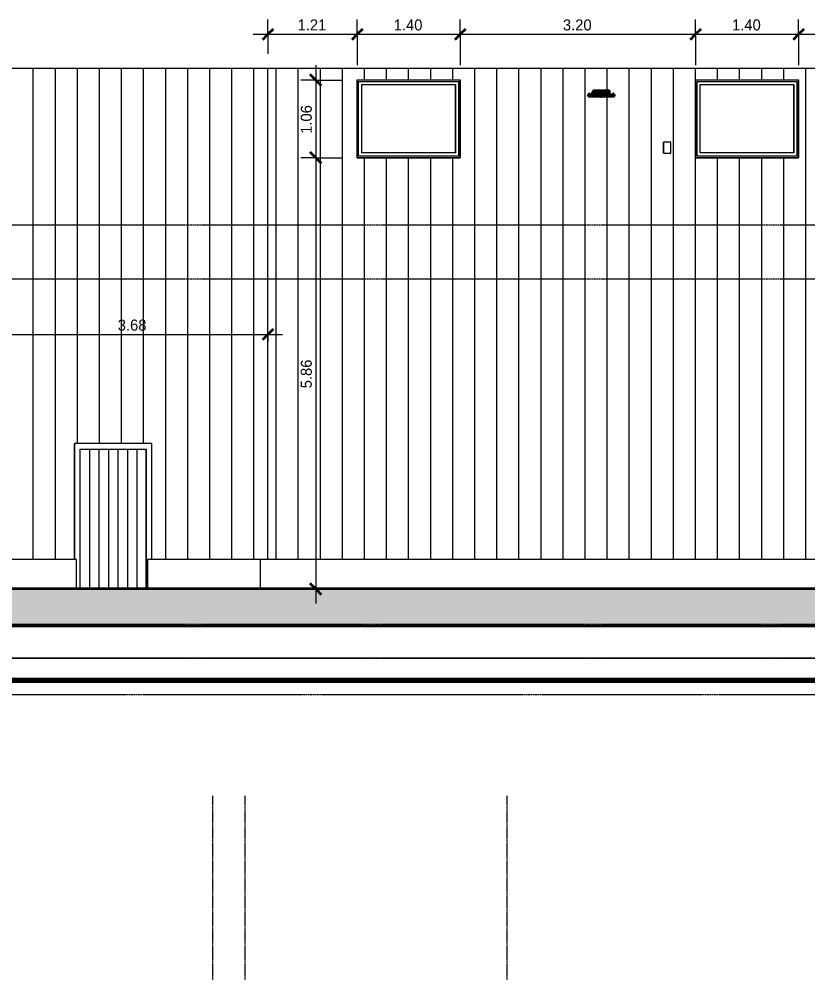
# Model space of a CAD drawing. Header units: centimetres. Extents: x -13689 to 3489, y -437 to 1921.
# Drawn here: x -10079 to -9006, y -437 to 869 of the extents above; entities that cross this region are included whole.
import ezdxf

# ---------------------------------------------------------------- set-up
doc = ezdxf.new("R2010")
doc.units = ezdxf.units.CM
doc.linetypes.add('Centre', pattern=[3.175, 0.635, -0.475, 1.59, -0.475])
doc.linetypes.add('Grid Line', pattern=[2.2225, 1.27, -0.3175, 0.3175, -0.3175])
for name, color, linetype, lineweight in [('A-ANNO-DIMS', 7, 'Continuous', 9), ('A-ANNO-DIMS-100', 7, 'Continuous', 9), ('A-CLNG', 7, 'Continuous', 9), ('A-DOOR', 7, 'Continuous', 9), ('A-FLOR', 7, 'Continuous', 9), ('A-FLOR-LEVL', 7, 'Continuous', 9), ('A-FLOR-PATT', 7, 'Continuous', 35), ('A-GLAZ', 7, 'Continuous', 9), ('A-WALL', 7, 'Continuous', 9), ('A-WALL-PATT', 7, 'Continuous', 35), ('C-BLDG-PADS', 7, 'Continuous', 9), ('C-TOPO', 7, 'Continuous', 9), ('E-LITE-EQPM', 7, 'Continuous', 9), ('I-WALL', 7, 'Continuous', 9), ('M-EQPM', 7, 'Continuous', 9), ('S-GRID', 7, 'Continuous', 9)]:
    doc.layers.add(name, color=color, linetype=linetype, lineweight=lineweight)
doc.styles.add('Century Gothic_1', font='GOTHIC.TTF', dxfattribs={"height": 15})
doc.dimstyles.new('FCA_N_Cotas_E100', dxfattribs={"dimscale": 30.48, "dimtxt": 15.662524, "dimasz": 0.492126, "dimexe": 0.656168, "dimexo": 0.656168, "dimgap": 0.032808, "dimtad": 1, "dimlfac": 0.01, "dimrnd": 0.01, "dimzin": 0, "dimdsep": 46, "dimtxsty": 'Century Gothic_1', "dimblk1": 'OBLIQUE', "dimblk2": 'OBLIQUE', "dimsah": 1, "dimcen": 0.09, "dimdle": 0.656168, "dimazin": 2, "dimtfac": 1, "dimtdec": 4, "dimtix": 1, "dimtmove": 0, "dimatfit": 3, "dimfxl": 1, "dimtvp": 1, "dimtolj": 1, "dimtzin": 0, "dimarcsym": 2})

# ---------------------------------------------------------------- blocks, each defined once
blk = doc.blocks.new('PQ_RVR_EST-01_ZZ_ZZ_MO_T_A_rvt-1-Sección 3-1')
at = {"layer": 'A-FLOR-PATT', "lineweight": 9, "true_color": 0x9a9a9a}
blk.add_hatch(color=253, dxfattribs=at).paths.add_polyline_path([(-11244.7, 44), (-6794.4, 44), (-6794.4, 94), (-11452.1, 94), (-11452.1, 44), (-11348.9, 44)])
at = {"layer": 'A-FLOR', "lineweight": 35}
for p, q in [((-6794.4, 94), (-11452.1, 94)), ((-11081.9, 44), (-6794.4, 44))]:
    blk.add_line(p, q, dxfattribs=at)
blk = doc.blocks.new('RVR-PQ-Dispositivo - Camara videovigilancia-1787947-Sección 3-1')
at = {"layer": 'M-EQPM'}
for p, q in [((-9192.6, 701.5), (-9202.6, 701.5)), ((-9202.6, 701.5), (-9202.6, 686.5)), ((-9202.6, 686.5), (-9202.6, 701.5)), ((-9202.6, 701.5), (-9202.6, 701.5)), ((-9192.6, 686.5), (-9192.6, 701.5)), ((-9202.6, 686.5), (-9192.6, 686.5)), ((-9202.6, 686.5), (-9202.6, 686.5))]:
    blk.add_line(p, q, dxfattribs=at)
blk = doc.blocks.new('PROLIT_V_3_AS_206W - Standart-V7-Sección 3-1')
at = {"layer": 'E-LITE-EQPM'}
for p, q in [((-9299.2, 771), (-9299.2, 771)), ((-9299.2, 771), (-9297.9, 771)), ((-9276.2, 772.2), (-9298.2, 772.2)), ((-9298.2, 772.2), (-9298.2, 772.2)), ((-9298.2, 772.1), (-9298.2, 772.1)), ((-9298.2, 771), (-9298.2, 772)), ((-9298.2, 771), (-9298.2, 772)), ((-9296.7, 771), (-9296.7, 771)), ((-9296.7, 771), (-9295.3, 771)), ((-9294.1, 771), (-9294.2, 771)), ((-9294.1, 771), (-9292.8, 771)), ((-9291.6, 771), (-9291.7, 771)), ((-9291.6, 771), (-9290.3, 771)), ((-9289.1, 771), (-9289.1, 771)), ((-9289.1, 771), (-9287.7, 771)), ((-9288.6, 772.3), (-9288.6, 772.3)), ((-9288.6, 772.3), (-9285, 772.3)), ((-9288.6, 772.3), (-9288.6, 772.2)), ((-9288.6, 772.3), (-9288.6, 772.2)), ((-9287.4, 772.3), (-9288.3, 772.3)), ((-9288.3, 772.3), (-9288.3, 772.3)), ((-9288.3, 772.3), (-9287.8, 772.3)), ((-9287.8, 772.3), (-9288.3, 772.3)), ((-9288.3, 772.3), (-9288.3, 772.3)), ((-9288.3, 772.3), (-9287.8, 772.3)), ((-9287.8, 772.3), (-9288.3, 772.3)), ((-9288.3, 772.3), (-9288.3, 772.3)), ((-9288.3, 772.3), (-9287.4, 772.3)), ((-9288.3, 772.3), (-9288.3, 772.3)), ((-9288.3, 772.3), (-9288.3, 772.3)), ((-9288.3, 772.3), (-9288.3, 772.3)), ((-9288.3, 772.3), (-9288.3, 772.3)), ((-9288.3, 772.3), (-9288.3, 772.3)), ((-9288.3, 772.3), (-9288.3, 772.3)), ((-9287.8, 772.3), (-9287.8, 772.3)), ((-9287.8, 772.3), (-9287.8, 772.3)), ((-9287.8, 772.3), (-9287.8, 772.3)), ((-9287.8, 772.3), (-9287.8, 772.3)), ((-9287.8, 772.3), (-9287.8, 772.3)), ((-9287.8, 772.3), (-9287.8, 772.3)), ((-9287.1, 772.3), (-9287.4, 772.3)), ((-9287.4, 772.3), (-9287, 772.3)), ((-9287.4, 772.3), (-9287.4, 772.3)), ((-9287.4, 772.3), (-9287.4, 772.3)), ((-9287.4, 772.3), (-9287.4, 772.3)), ((-9287.4, 772.3), (-9287.4, 772.3)), ((-9287, 772.3), (-9287.1, 772.3)), ((-9287.1, 772.3), (-9287.1, 772.3)), ((-9286.6, 772.3), (-9287, 772.3)), ((-9287, 772.3), (-9286.6, 772.3)), ((-9287, 772.3), (-9287, 772.3)), ((-9287, 772.3), (-9287, 772.3)), ((-9286.8, 772.3), (-9286.9, 772.3)), ((-9286.9, 772.3), (-9286.7, 772.3)), ((-9286.9, 772.3), (-9286.9, 772.3)), ((-9286.7, 772.3), (-9286.8, 772.3)), ((-9286.8, 772.3), (-9286.8, 772.3)), ((-9286.7, 772.3), (-9286.7, 772.3)), ((-9286.6, 772.3), (-9286.2, 772.3)), ((-9286.2, 772.3), (-9286.6, 772.3)), ((-9286.6, 772.3), (-9286.6, 772.3)), ((-9286.6, 772.3), (-9286.6, 772.3)), ((-9286.6, 772.3), (-9286.6, 772.3)), ((-9286.6, 772.3), (-9286.6, 772.3)), ((-9286.5, 771), (-9286.6, 771)), ((-9286.5, 771), (-9285.2, 771)), ((-9286.2, 772.3), (-9285.3, 772.3)), ((-9285.3, 772.3), (-9286.2, 772.3)), ((-9286.2, 772.3), (-9286.2, 772.3)), ((-9286.2, 772.3), (-9285.6, 772.3)), ((-9285.6, 772.3), (-9286.2, 772.3)), ((-9286.2, 772.3), (-9286.2, 772.3)), ((-9286.2, 772.3), (-9285.6, 772.3)), ((-9285.6, 772.3), (-9286.2, 772.3)), ((-9286.2, 772.3), (-9286.2, 772.3)), ((-9286.2, 772.3), (-9286.2, 772.3)), ((-9286.2, 772.3), (-9286.2, 772.3)), ((-9286.2, 772.3), (-9286.2, 772.3)), ((-9286.2, 772.3), (-9286.2, 772.3)), ((-9286.2, 772.3), (-9286.2, 772.3)), ((-9286.2, 772.3), (-9286.2, 772.3)), ((-9286.2, 772.3), (-9286.2, 772.3)), ((-9285.6, 772.3), (-9285.6, 772.3)), ((-9285.6, 772.3), (-9285.6, 772.3)), ((-9285.6, 772.3), (-9285.6, 772.3)), ((-9285.6, 772.3), (-9285.6, 772.3)), ((-9285.6, 772.3), (-9285.6, 772.3)), ((-9285.6, 772.3), (-9285.6, 772.3)), ((-9285.3, 772.3), (-9285.3, 772.3)), ((-9285.3, 772.3), (-9285.3, 772.3)), ((-9285.3, 772.3), (-9285.3, 772.3)), ((-9285, 772.2), (-9285, 772.3)), ((-9284, 771), (-9284, 771)), ((-9284, 771), (-9282.6, 771)), ((-9281.4, 771), (-9281.5, 771)), ((-9281.4, 771), (-9280.1, 771)), ((-9278.9, 771), (-9279, 771)), ((-9278.9, 771), (-9277.6, 771)), ((-9276.3, 771), (-9276.3, 771)), ((-9276.3, 771), (-9275.1, 771)), ((-9276.2, 772), (-9276.2, 771)), ((-9305.5, 765.4), (-9305.5, 766.1)), ((-9305.5, 766.1), (-9305.5, 765.7)), ((-9305.5, 766.1), (-9304.5, 766.1)), ((-9305.5, 765.7), (-9305.5, 764.7)), ((-9305.5, 764.4), (-9305.5, 765.4)), ((-9305.5, 765.4), (-9304.5, 765.4)), ((-9305.5, 764.7), (-9305.5, 764.4)), ((-9305.5, 764), (-9305.5, 764.4)), ((-9304.5, 764.4), (-9305.5, 764.4)), ((-9305.5, 764), (-9304.5, 764)), ((-9304.2, 766.9), (-9304.5, 766.9)), ((-9304.5, 766.9), (-9304.5, 766.7)), ((-9304.5, 766.9), (-9304.2, 766.9)), ((-9304.2, 766.9), (-9304.5, 766.9)), ((-9304.5, 766.9), (-9304.5, 766.7)), ((-9304.5, 766.9), (-9304.5, 766.9)), ((-9304.5, 766.1), (-9304.5, 766.9)), ((-9304.5, 764.6), (-9304.5, 765.5)), ((-9304.2, 765.5), (-9304.5, 765.5)), ((-9304.5, 764.6), (-9304.2, 764.6)), ((-9304.5, 764.3), (-9304.5, 764)), ((-9304.5, 763.3), (-9304.5, 764)), ((-9304.5, 763.5), (-9304.5, 763.3)), ((-9304.5, 763.5), (-9304.5, 763.3)), ((-9304.5, 763.3), (-9304.2, 763.3)), ((-9304.5, 763.3), (-9304.2, 763.3)), ((-9304.2, 763.3), (-9304.5, 763.3)), ((-9304.5, 763.3), (-9304.5, 763.3)), ((-9303.4, 767.8), (-9304.2, 767.8)), ((-9304.2, 766.7), (-9304.2, 766.9)), ((-9304.2, 766.7), (-9304.2, 766.9)), ((-9304.2, 762.7), (-9304.2, 765.7)), ((-9304.2, 765.7), (-9303.4, 765.7)), ((-9304.2, 763.3), (-9304.2, 762.7)), ((-9304.2, 762.7), (-9304.2, 762.7)), ((-9304.2, 762.7), (-9303.9, 762.7)), ((-9304, 764), (-9303.9, 764)), ((-9303.9, 763.5), (-9304, 763.5)), ((-9303.9, 763.5), (-9304, 763.5)), ((-9304, 762.7), (-9303.9, 762.7)), ((-9303.4, 764), (-9303.9, 764)), ((-9303.9, 763.5), (-9303.4, 763.5)), ((-9303.9, 763.5), (-9303.6, 763.5)), ((-9300.6, 762.7), (-9303.9, 762.7)), ((-9303.4, 766.9), (-9299.2, 766.9)), ((-9303.4, 765.7), (-9303.4, 764)), ((-9303.4, 764), (-9270.8, 764)), ((-9270.8, 763.5), (-9303.4, 763.5)), ((-9302.1, 765.4), (-9302.1, 764)), ((-9302.1, 765.4), (-9302, 765.4)), ((-9301, 765.4), (-9302, 765.4)), ((-9301, 765.4), (-9273.5, 765.4)), ((-9273.5, 762.7), (-9300.6, 762.7)), ((-9299.2, 768.6), (-9300.4, 768.6)), ((-9300.4, 767.8), (-9299.2, 767.8)), ((-9288.1, 762.6), (-9288.1, 762.7)), ((-9288.1, 762.7), (-9288.1, 762.6)), ((-9286.3, 762.6), (-9288.1, 762.6)), ((-9288, 762.6), (-9288, 762.5)), ((-9288, 762.6), (-9288, 762.5)), ((-9287.5, 762.5), (-9288, 762.5)), ((-9288, 762.5), (-9288, 762.5)), ((-9288, 762.5), (-9287.5, 762.5)), ((-9287.8, 762.6), (-9287.8, 762.5)), ((-9287.8, 762.6), (-9287.8, 762.5)), ((-9287.8, 762.6), (-9287.8, 762.5)), ((-9287.8, 762.6), (-9287.8, 762.5)), ((-9287.5, 762.5), (-9287.8, 762.5)), ((-9287.8, 762.5), (-9287.8, 762.5)), ((-9287.8, 762.5), (-9287.5, 762.5)), ((-9287.5, 762.5), (-9287.8, 762.5)), ((-9287.8, 762.5), (-9287.8, 762.5)), ((-9287.8, 762.5), (-9287.5, 762.5)), ((-9287.5, 762.5), (-9287.5, 762.6)), ((-9287.5, 762.6), (-9287.5, 762.5)), ((-9287.5, 762.6), (-9287.5, 762.5)), ((-9287.5, 762.6), (-9287.5, 762.5)), ((-9287.5, 762.6), (-9287.5, 762.5)), ((-9287.5, 762.6), (-9287.5, 762.5)), ((-9287.5, 762.6), (-9287.5, 762.5)), ((-9287.5, 762.5), (-9287.5, 762.5)), ((-9287.5, 762.5), (-9287.5, 762.5)), ((-9287.5, 762.5), (-9287.5, 762.5)), ((-9287.3, 762.5), (-9287.5, 762.5)), ((-9287.5, 762.5), (-9287.3, 762.5)), ((-9287.3, 762.5), (-9287.3, 762.6)), ((-9287.3, 762.6), (-9287.3, 762.5)), ((-9287.3, 762.6), (-9287.3, 762.5)), ((-9287.3, 762.6), (-9287.3, 762.5)), ((-9287.3, 762.5), (-9287.3, 762.5)), ((-9287.3, 762.5), (-9287.1, 762.5)), ((-9287.1, 762.5), (-9287.3, 762.5)), ((-9287.2, 762.5), (-9287.3, 762.5)), ((-9287.3, 762.5), (-9287.2, 762.5)), ((-9287.2, 762.5), (-9287.2, 762.6)), ((-9287.2, 762.6), (-9287.2, 762.5)), ((-9287.2, 762.5), (-9287.2, 762.5)), ((-9287.1, 762.6), (-9287.1, 762.5)), ((-9287.1, 762.6), (-9287.1, 762.5)), ((-9287.1, 762.6), (-9287.1, 762.5)), ((-9287.1, 762.5), (-9287.1, 762.5)), ((-9287.1, 762.5), (-9286.9, 762.5)), ((-9286.9, 762.5), (-9287.1, 762.5)), ((-9286.9, 762.6), (-9286.9, 762.5)), ((-9286.9, 762.5), (-9286.9, 762.6)), ((-9286.9, 762.6), (-9286.9, 762.5)), ((-9286.9, 762.5), (-9286.5, 762.5)), ((-9286.5, 762.5), (-9286.9, 762.5)), ((-9286.9, 762.5), (-9286.9, 762.5)), ((-9286.7, 762.6), (-9286.7, 762.5)), ((-9286.7, 762.6), (-9286.7, 762.5)), ((-9286.7, 762.6), (-9286.7, 762.5)), ((-9286.7, 762.6), (-9286.7, 762.5)), ((-9286.5, 762.5), (-9286.7, 762.5)), ((-9286.7, 762.5), (-9286.7, 762.5)), ((-9286.7, 762.5), (-9286.5, 762.5)), ((-9286.5, 762.5), (-9286.7, 762.5)), ((-9286.7, 762.5), (-9286.7, 762.5)), ((-9286.7, 762.5), (-9286.5, 762.5)), ((-9286.5, 762.6), (-9286.5, 762.5)), ((-9286.5, 762.6), (-9286.5, 762.5)), ((-9286.5, 762.6), (-9286.5, 762.5)), ((-9286.5, 762.6), (-9286.5, 762.5)), ((-9286.5, 762.6), (-9286.5, 762.5)), ((-9286.5, 762.6), (-9286.5, 762.5)), ((-9286.5, 762.5), (-9286.5, 762.5)), ((-9286.5, 762.5), (-9286.5, 762.5)), ((-9286.5, 762.5), (-9286.5, 762.5)), ((-9286.3, 762.6), (-9286.3, 762.7)), ((-9275.1, 766.9), (-9270.9, 766.9)), ((-9272.5, 765.4), (-9273.5, 765.4)), ((-9270.3, 762.7), (-9273.5, 762.7)), ((-9272.8, 764), (-9273.1, 764.3)), ((-9272.5, 764), (-9272.5, 765.4)), ((-9270.1, 767.8), (-9270.9, 767.8)), ((-9270.9, 764), (-9270.9, 765.7)), ((-9270.9, 765.7), (-9270.9, 764)), ((-9270.9, 765.7), (-9270.1, 765.7)), ((-9270.3, 764), (-9270.8, 764)), ((-9270.8, 763.5), (-9270.3, 763.5)), ((-9270.6, 763.5), (-9270.3, 763.5)), ((-9270.3, 764), (-9270.4, 764)), ((-9270.3, 763.5), (-9270.3, 764)), ((-9270.3, 762.7), (-9270.3, 763.5)), ((-9270.3, 762.7), (-9270.1, 762.7)), ((-9269.8, 766.9), (-9270.1, 766.9)), ((-9270.1, 766.9), (-9270.1, 766.7)), ((-9270.1, 766.9), (-9269.8, 766.9)), ((-9270.1, 766.9), (-9270.1, 766.7)), ((-9269.8, 766.9), (-9270.1, 766.9)), ((-9270.1, 765.7), (-9270.1, 762.7)), ((-9270.1, 764.6), (-9270.1, 765.5)), ((-9269.8, 765.5), (-9270.1, 765.5)), ((-9270.1, 764.6), (-9269.8, 764.6)), ((-9270.1, 763.5), (-9270.1, 763.3)), ((-9270.1, 763.5), (-9270.1, 763.3)), ((-9270.1, 763.3), (-9269.8, 763.3)), ((-9270.1, 763.3), (-9269.8, 763.3)), ((-9270.1, 763.3), (-9269.8, 763.3)), ((-9269.8, 766.7), (-9269.8, 766.9)), ((-9269.8, 766.7), (-9269.8, 766.9)), ((-9269.8, 766.1), (-9268.8, 766.1)), ((-9269.8, 765.5), (-9269.8, 764.6)), ((-9269.8, 765.4), (-9268.8, 765.4)), ((-9268.8, 764.4), (-9269.8, 764.4)), ((-9269.8, 764), (-9268.8, 764)), ((-9269.8, 763.3), (-9269.8, 763.5)), ((-9269.8, 763.3), (-9269.8, 763.5)), ((-9268.8, 766.1), (-9268.8, 765.4)), ((-9268.8, 765.4), (-9268.8, 764.4)), ((-9268.8, 764.4), (-9268.8, 764))]:
    blk.add_line(p, q, dxfattribs=at)
for centre, major_axis, start_param, end_param in [((-9299.2, 765.7), (0, 5.35), 4.712389, 6.248279), ((-9299.2, 765.7), (0, 5.35), 0.034907, 1.570796), ((-9298.2, 772), (0, 0.162), 4.712389, 6.283185), ((-9298.2, 772), (0, 0.153), 0, 1.308997), ((-9298.2, 772), (0, 0.0626), 0, 1.570796), ((-9297.9, 765.7), (0, 5.35), 4.712389, 6.248279), ((-9296.7, 765.7), (0, 5.35), 0.034907, 1.570796), ((-9296.7, 765.7), (0, 5.35), 4.712389, 6.248279), ((-9295.3, 765.7), (0, 5.35), 4.712389, 6.248279), ((-9294.2, 765.7), (0, 5.35), 0.034907, 1.570796), ((-9294.1, 765.7), (0, 5.35), 4.712389, 6.248279), ((-9292.8, 765.7), (0, 5.35), 4.712389, 6.248279), ((-9291.7, 765.7), (0, 5.35), 0.034907, 1.570796), ((-9291.6, 765.7), (0, 5.35), 4.712389, 6.248279), ((-9290.3, 765.7), (0, 5.35), 4.712389, 6.248279), ((-9289.1, 765.7), (0, 5.35), 4.712389, 6.248279), ((-9289.1, 765.7), (0, 5.35), 0.034907, 1.570796), ((-9287.7, 765.7), (0, 5.35), 4.712389, 6.248279), ((-9286.6, 765.7), (0, 5.35), 0.034907, 1.570796), ((-9286.5, 765.7), (0, 5.35), 4.712389, 6.248279), ((-9285.2, 765.7), (0, 5.35), 4.712389, 6.248279), ((-9284, 765.7), (0, 5.35), 4.712389, 6.248279), ((-9284, 765.7), (0, 5.35), 0.034907, 1.570796), ((-9282.6, 765.7), (0, 5.35), 4.712389, 6.248279), ((-9281.5, 765.7), (0, 5.35), 0.034907, 1.570796), ((-9281.4, 765.7), (0, 5.35), 4.712389, 6.248279), ((-9280.1, 765.7), (0, 5.35), 4.712389, 6.248279), ((-9279, 765.7), (0, 5.35), 0.034907, 1.570796), ((-9278.9, 765.7), (0, 5.35), 4.712389, 6.248279), ((-9277.6, 765.7), (0, 5.35), 4.712389, 6.248279), ((-9276.3, 765.7), (0, 5.35), 0.034907, 1.570796), ((-9276.3, 765.7), (0, 5.35), 4.712389, 6.248279), ((-9276.2, 772), (0, 0.162), 4.712389, 6.283185), ((-9275.1, 765.7), (0, 5.35), 4.712389, 6.248279), ((-9304.5, 765.4), (0, 1.48), 4.811552, 6.283185), ((-9304.5, 764.8), (0, 1.48), 3.141593, 4.613226), ((-9304.2, 765.1), (0, 2.76), 4.946624, 6.16168), ((-9304.2, 765.1), (0, 2.76), 6.191616, 6.374754), ((-9304.2, 765.1), (0, 2.76), 0.121506, 0.850539), ((-9303.4, 765.1), (0, 2.76), 6.191616, 6.374754), ((-9303.4, 765.1), (0, 2.76), 4.946624, 6.16168), ((-9300.4, 768.2), (0, 0.4), 0, 0.261799), ((-9300.4, 768.2), (0, 0.4), 3.141593, 6.283185), ((-9300.4, 768.2), (0, 0.4), 2.879793, 3.141593), ((-9299.2, 765.7), (0, 0.286), 3.141593, 4.712389), ((-9299.1, 765.7), (0, 0.286), 1.570796, 3.141593), ((-9298, 765.7), (0, 0.286), 3.141593, 3.665191), ((-9297.9, 765.7), (0, 0.286), 1.570796, 3.141593), ((-9296.8, 765.7), (0, 0.286), 3.141593, 4.712389), ((-9296.7, 765.7), (0, 0.286), 1.570796, 3.141593), ((-9295.4, 765.7), (0, 0.286), 3.141593, 3.665191), ((-9295.3, 765.7), (0, 0.286), 1.570796, 3.141593), ((-9294.2, 765.7), (0, 0.286), 3.141593, 4.712389), ((-9294.1, 765.7), (0, 0.286), 1.570796, 3.141593), ((-9292.9, 765.7), (0, 0.286), 3.141593, 3.665191), ((-9292.8, 765.7), (0, 0.286), 1.570796, 3.141593), ((-9291.7, 765.7), (0, 0.286), 3.141593, 4.712389), ((-9291.6, 765.7), (0, 0.286), 1.570796, 3.141593), ((-9290.3, 765.7), (0, 0.286), 3.141593, 3.665191), ((-9290.2, 765.7), (0, 0.286), 1.570796, 3.141593), ((-9289.1, 765.7), (0, 0.286), 3.141593, 4.712389), ((-9289, 765.7), (0, 0.286), 1.570796, 3.141593), ((-9287.8, 765.7), (0, 0.286), 3.141593, 3.665191), ((-9287.7, 765.7), (0, 0.286), 1.570796, 3.141593), ((-9286.6, 765.7), (0, 0.286), 3.141593, 4.712389), ((-9286.5, 765.7), (0, 0.286), 1.570796, 3.141593), ((-9285.3, 765.7), (0, 0.286), 3.141593, 3.665191), ((-9285.2, 765.7), (0, 0.286), 1.570796, 3.141593), ((-9284, 765.7), (0, 0.286), 3.141593, 4.712389), ((-9284, 765.7), (0, 0.286), 1.570796, 3.141593), ((-9282.7, 765.7), (0, 0.286), 3.141593, 3.665191), ((-9282.6, 765.7), (0, 0.286), 1.570796, 3.141593), ((-9281.5, 765.7), (0, 0.286), 3.141593, 4.712389), ((-9281.4, 765.7), (0, 0.286), 1.570796, 3.141593), ((-9280.2, 765.7), (0, 0.286), 3.141593, 3.665191), ((-9280.1, 765.7), (0, 0.286), 1.570796, 3.141593), ((-9279, 765.7), (0, 0.286), 3.141593, 4.712389), ((-9278.9, 765.7), (0, 0.286), 1.570796, 3.141593), ((-9277.6, 765.7), (0, 0.286), 3.141593, 3.665191), ((-9277.5, 765.7), (0, 0.286), 1.570796, 3.141593), ((-9276.4, 765.7), (0, 0.286), 3.141593, 4.712389), ((-9276.3, 765.7), (0, 0.286), 1.570796, 3.141593), ((-9275.1, 765.7), (0, 0.286), 1.570796, 3.141593), ((-9275.1, 765.7), (0, 0.286), 3.141593, 3.665191), ((-9270.9, 765.1), (0, 2.76), 4.946624, 6.16168), ((-9270.9, 765.1), (0, 2.76), 6.191616, 6.374754), ((-9270.9, 765.1), (0, 2.76), 0.121506, 1.336561), ((-9270.1, 765.1), (0, 2.76), 6.191616, 6.374754), ((-9270.1, 765.1), (0, 2.76), 4.946624, 6.16168), ((-9270.1, 765.4), (0, 1.48), 4.811552, 6.283185), ((-9270.1, 764.8), (0, 1.48), 3.141593, 4.613226), ((-9269.8, 765.4), (0, 1.48), 4.811552, 6.283185), ((-9269.8, 764.8), (0, 1.48), 3.141593, 4.613226)]:
    blk.add_ellipse(centre, major_axis=major_axis, ratio=0.003291, start_param=start_param, end_param=end_param, dxfattribs=at)
blk = doc.blocks.new('PQ_RVR_MEP-01_ZZ_ZZ_MO_T_A_rvt-1-Sección 3-1')
at = {"layer": 'E-LITE-EQPM', "lineweight": 9}
blk.add_blockref('PROLIT_V_3_AS_206W - Standart-V7-Sección 3-1', (0, 0), dxfattribs=at)
at = {"layer": 'M-EQPM', "lineweight": 9}
blk.add_blockref('RVR-PQ-Dispositivo - Camara videovigilancia-1787947-Sección 3-1', (0, 0), dxfattribs=at)
blk = doc.blocks.new('M_Instance-Window-Fixed - 0406 x 610mm-1716017-Sección 3-1')
at = {"layer": 'A-GLAZ'}
for p, q in [((-8750.9, 785.9), (-8750.9, 680.3)), ((-8610.9, 785.9), (-8750.9, 785.9)), ((-8749, 784), (-8612.8, 784)), ((-8749, 682.2), (-8749, 784)), ((-8612.8, 682.2), (-8612.8, 784)), ((-8612.8, 784), (-8612.8, 682.2)), ((-8610.9, 680.3), (-8610.9, 785.9)), ((-8744.6, 686.7), (-8744.6, 779.6)), ((-8744.6, 779.6), (-8617.3, 779.6)), ((-8617.3, 686.7), (-8617.3, 779.6)), ((-8617.3, 779.6), (-8617.3, 686.7)), ((-8750.9, 680.3), (-8610.9, 680.3)), ((-8612.8, 682.2), (-8749, 682.2)), ((-8617.3, 686.7), (-8744.6, 686.7))]:
    blk.add_line(p, q, dxfattribs=at)
blk = doc.blocks.new('M_RVR_Puerta cortina plastica - 0_90 x 1_90-V10-Sección 3-1')
at = {"layer": 'A-DOOR'}
for p, q in [((-9898.2, 291.6), (-10003.4, 291.6)), ((-10003.4, 291.6), (-10003.4, 134)), ((-10003.4, 134), (-10003.4, 291.6)), ((-10003.4, 291.6), (-10003.4, 291.6)), ((-9898.2, 134), (-9898.2, 291.6)), ((-9995.8, 94), (-9995.8, 284)), ((-9995.8, 284), (-9905.8, 284)), ((-9905.8, 94), (-9905.8, 284)), ((-9905.8, 284), (-9905.8, 94)), ((-9905.8, 94), (-9905.8, 284))]:
    blk.add_line(p, q, dxfattribs=at)
at = {"layer": 'A-DOOR', "color": 8, "true_color": 0x808080}
for p, q in [((-9983, 284), (-9983, 94)), ((-9970.1, 284), (-9970.1, 94)), ((-9957.2, 284), (-9957.2, 94)), ((-9944.4, 284), (-9944.4, 94)), ((-9931.5, 284), (-9931.5, 94)), ((-9918.7, 284), (-9918.7, 94))]:
    blk.add_line(p, q, dxfattribs=at)
blk = doc.blocks.new('DIMBLOCK20-Sección 3-1')
at = {"layer": 'A-ANNO-DIMS-100'}
for p, q in [((-10108, 440), (-10108, 460)), ((-9740.4, 440), (-9740.4, 460)), ((-10108, 440), (-9720.4, 440)), ((-10108, 440), (-10108, 414)), ((-9740.4, 440), (-9740.4, 430.6))]:
    blk.add_line(p, q, dxfattribs=at)
at = {"layer": 'A-ANNO-DIMS-100', "lineweight": 35}
for p, q in [((-10108, 440), (-10100.5, 447.5)), ((-9740.4, 440), (-9732.9, 447.5)), ((-10108, 440), (-10115.5, 432.5)), ((-9740.4, 440), (-9747.9, 432.5))]:
    blk.add_line(p, q, dxfattribs=at)
at = {"layer": 'A-ANNO-DIMS-100', "color": 0, "insert": (-9944.6, 460.2), "char_height": 15, "width": 48.927, "attachment_point": 1, "line_spacing_factor": 0.984502, "style": 'Century Gothic_1'}
blk.add_mtext('3.68', dxfattribs=at)
blk = doc.blocks.new('_Oblique')
at = {"color": 0, "linetype": 'ByBlock', "lineweight": -2}
blk.add_line((-0.5, -0.5), (0.5, 0.5), dxfattribs=at)
blk = doc.blocks.new('DIMBLOCK21-Sección 3-1')
at = {"layer": 'A-ANNO-DIMS-100'}
for p, q in [((-9740.4, 848.1), (-9740.4, 868.1)), ((-9619, 848.1), (-9619, 868.1)), ((-9760.4, 848.1), (-9619, 848.1)), ((-9740.4, 848.1), (-9740.4, 821.5)), ((-9619, 848.1), (-9619, 805.9))]:
    blk.add_line(p, q, dxfattribs=at)
at = {"layer": 'A-ANNO-DIMS-100', "lineweight": 35}
for p, q in [((-9740.4, 848.1), (-9732.9, 855.6)), ((-9619, 848.1), (-9611.5, 855.6)), ((-9740.4, 848.1), (-9747.9, 840.6)), ((-9619, 848.1), (-9626.5, 840.6))]:
    blk.add_line(p, q, dxfattribs=at)
at = {"layer": 'A-ANNO-DIMS-100', "color": 0, "insert": (-9700.1, 868.3), "char_height": 15, "width": 48.927, "attachment_point": 1, "line_spacing_factor": 0.984502, "style": 'Century Gothic_1'}
blk.add_mtext('1.21', dxfattribs=at)
blk = doc.blocks.new('DIMBLOCK22-Sección 3-1')
at = {"layer": 'A-ANNO-DIMS-100'}
for p, q in [((-9619, 848.1), (-9619, 868.1)), ((-9479, 848.1), (-9479, 868.1)), ((-9619, 848.1), (-9479, 848.1)), ((-9619, 848.1), (-9619, 805.9)), ((-9479, 848.1), (-9479, 805.9))]:
    blk.add_line(p, q, dxfattribs=at)
at = {"layer": 'A-ANNO-DIMS-100', "lineweight": 35}
for p, q in [((-9619, 848.1), (-9611.5, 855.6)), ((-9479, 848.1), (-9471.5, 855.6)), ((-9619, 848.1), (-9626.5, 840.6)), ((-9479, 848.1), (-9486.5, 840.6))]:
    blk.add_line(p, q, dxfattribs=at)
at = {"layer": 'A-ANNO-DIMS-100', "color": 0, "insert": (-9569.4, 868.3), "char_height": 15, "width": 48.927, "attachment_point": 1, "line_spacing_factor": 0.984502, "style": 'Century Gothic_1'}
blk.add_mtext('1.40', dxfattribs=at)
blk = doc.blocks.new('DIMBLOCK23-Sección 3-1')
at = {"layer": 'A-ANNO-DIMS-100'}
for p, q in [((-9479, 848.1), (-9479, 868.1)), ((-9159, 848.1), (-9159, 868.1)), ((-9479, 848.1), (-9159, 848.1)), ((-9479, 848.1), (-9479, 805.9)), ((-9159, 848.1), (-9159, 805.9))]:
    blk.add_line(p, q, dxfattribs=at)
at = {"layer": 'A-ANNO-DIMS-100', "lineweight": 35}
for p, q in [((-9479, 848.1), (-9471.5, 855.6)), ((-9159, 848.1), (-9151.5, 855.6)), ((-9479, 848.1), (-9486.5, 840.6)), ((-9159, 848.1), (-9166.5, 840.6))]:
    blk.add_line(p, q, dxfattribs=at)
at = {"layer": 'A-ANNO-DIMS-100', "color": 0, "insert": (-9339.4, 868.3), "char_height": 15, "width": 48.927, "attachment_point": 1, "line_spacing_factor": 0.984502, "style": 'Century Gothic_1'}
blk.add_mtext('3.20', dxfattribs=at)
blk = doc.blocks.new('DIMBLOCK24-Sección 3-1')
at = {"layer": 'A-ANNO-DIMS-100'}
for p, q in [((-9159, 848.1), (-9159, 868.1)), ((-9019, 848.1), (-9019, 868.1)), ((-9159, 848.1), (-9019, 848.1)), ((-9159, 848.1), (-9159, 805.9)), ((-9019, 848.1), (-9019, 805.9))]:
    blk.add_line(p, q, dxfattribs=at)
at = {"layer": 'A-ANNO-DIMS-100', "lineweight": 35}
for p, q in [((-9159, 848.1), (-9151.5, 855.6)), ((-9019, 848.1), (-9011.5, 855.6)), ((-9159, 848.1), (-9166.5, 840.6)), ((-9019, 848.1), (-9026.5, 840.6))]:
    blk.add_line(p, q, dxfattribs=at)
at = {"layer": 'A-ANNO-DIMS-100', "color": 0, "insert": (-9109.4, 868.3), "char_height": 15, "width": 48.927, "attachment_point": 1, "line_spacing_factor": 0.984502, "style": 'Century Gothic_1'}
blk.add_mtext('1.40', dxfattribs=at)
blk = doc.blocks.new('DIMBLOCK25-Sección 3-1')
at = {"layer": 'A-ANNO-DIMS-100'}
for p, q in [((-9019, 848.1), (-9019, 868.1)), ((-8750.9, 848.1), (-8750.9, 868.1)), ((-9019, 848.1), (-8750.9, 848.1)), ((-9019, 848.1), (-9019, 805.9)), ((-8750.9, 848.1), (-8750.9, 805.9))]:
    blk.add_line(p, q, dxfattribs=at)
at = {"layer": 'A-ANNO-DIMS-100', "lineweight": 35}
for p, q in [((-9019, 848.1), (-9011.5, 855.6)), ((-8750.9, 848.1), (-8743.4, 855.6)), ((-9019, 848.1), (-9026.5, 840.6)), ((-8750.9, 848.1), (-8758.4, 840.6))]:
    blk.add_line(p, q, dxfattribs=at)
at = {"layer": 'A-ANNO-DIMS-100', "color": 0, "insert": (-8905.3, 868.3), "char_height": 15, "width": 48.927, "attachment_point": 1, "line_spacing_factor": 0.984502, "style": 'Century Gothic_1'}
blk.add_mtext('2.68', dxfattribs=at)
blk = doc.blocks.new('DIMBLOCK41-Sección 3-1')
at = {"layer": 'A-ANNO-DIMS-100'}
for p, q in [((-9675.5, 805.9), (-9675.5, 680.3)), ((-9675.5, 785.9), (-9695.5, 785.9)), ((-9675.5, 785.9), (-9639, 785.9)), ((-9675.5, 680.3), (-9695.5, 680.3)), ((-9675.5, 680.3), (-9639, 680.3))]:
    blk.add_line(p, q, dxfattribs=at)
at = {"layer": 'A-ANNO-DIMS-100', "lineweight": 35}
for p, q in [((-9675.5, 785.9), (-9683, 793.4)), ((-9675.5, 785.9), (-9668, 778.4)), ((-9675.5, 680.3), (-9683, 687.8)), ((-9675.5, 680.3), (-9668, 672.8))]:
    blk.add_line(p, q, dxfattribs=at)
at = {"layer": 'A-ANNO-DIMS-100', "color": 0, "insert": (-9695.8, 712.7), "char_height": 15, "width": 48.927, "attachment_point": 1, "rotation": 90, "line_spacing_factor": 0.984502, "style": 'Century Gothic_1'}
blk.add_mtext('1.06', dxfattribs=at)
blk = doc.blocks.new('DIMBLOCK42-Sección 3-1')
at = {"layer": 'A-ANNO-DIMS-100'}
for p, q in [((-9675.5, 680.3), (-9695.5, 680.3)), ((-9675.5, 680.3), (-9675.5, 74)), ((-9675.5, 680.3), (-9639, 680.3)), ((-9675.5, 94), (-9684.9, 94)), ((-9675.5, 94), (-9655.5, 94))]:
    blk.add_line(p, q, dxfattribs=at)
at = {"layer": 'A-ANNO-DIMS-100', "lineweight": 35}
for p, q in [((-9675.5, 680.3), (-9683, 687.8)), ((-9675.5, 680.3), (-9668, 672.8)), ((-9675.5, 94), (-9683, 101.5)), ((-9675.5, 94), (-9668, 86.5))]:
    blk.add_line(p, q, dxfattribs=at)
at = {"layer": 'A-ANNO-DIMS-100', "color": 0, "insert": (-9695.8, 366.8), "char_height": 15, "width": 48.927, "attachment_point": 1, "rotation": 90, "line_spacing_factor": 0.984502, "style": 'Century Gothic_1'}
blk.add_mtext('5.86', dxfattribs=at)

msp = doc.modelspace()

# ---------------------------------------------------------------- hatches: boundary and pattern name
at = {"layer": 'A-FLOR-PATT', "lineweight": 9, "true_color": 0x9a9a9a}
msp.add_hatch(color=253, dxfattribs=at).paths.add_polyline_path([(-6794.393, 44), (-6794.393, 94), (-11452.116, 94), (-11452.116, 44), (-7597.131, 44)])
at = {"layer": 'A-WALL-PATT', "lineweight": 9, "true_color": 0x808080}
h = msp.add_hatch(dxfattribs=at)
h.set_pattern_fill('FP_4', color=8, style=0, pattern_type=2)
h.set_pattern_definition([(90, (-5139.42, 712), (-30, 2e-15), [])])
h.paths.add_polyline_path([(-11171.493, 134), (-10776.837, 134), (-10776.837, 401.62), (-10774.337, 401.62), (-10774.337, 801.54), (-11171.493, 801.54), (-11171.493, 153.573)])
h.paths.add_polyline_path([(-10115.461, 134), (-10115.461, 401.62), (-10100.461, 401.62), (-10100.461, 134), (-10003.417, 134), (-10003.408, 291.62), (-9898.168, 291.62), (-9898.168, 134), (-9740.434, 134), (-9740.434, 801.54), (-10764.337, 801.54), (-10764.337, 401.62), (-10761.837, 401.62), (-10761.837, 134), (-10757.045, 134), (-10757.045, 302.5), (-10657.446, 302.5), (-10657.409, 134), (-10269.705, 134), (-10269.696, 291.62), (-10164.457, 291.62), (-10164.429, 134)])
h.paths.add_polyline_path([(-10410.991, 191.125), (-10549.063, 191.125), (-10549.063, 292.377), (-10409.063, 292.377), (-10409.063, 191.125)])
h = msp.add_hatch(dxfattribs=at)
h.set_pattern_fill('FP_5', color=8, style=0, pattern_type=2)
h.set_pattern_definition([(90, (-5139.158, 712), (-30, 2e-15), [])])
h.paths.add_polyline_path([(-9720.434, 134), (-8925.325, 134), (-8925.325, 489.087), (-8176.843, 489.087), (-8176.843, 134), (-8125.967, 134), (-8125.967, 489.899), (-7741.892, 489.899), (-7741.892, 134), (-7697.101, 134), (-7697.101, 801.545), (-9730.434, 801.545), (-9730.434, 134)])
h.paths.add_polyline_path([(-8982.614, 251.5), (-8983.261, 251.585), (-8983.864, 251.835), (-8984.382, 252.232), (-8984.779, 252.75), (-8985.029, 253.353), (-8985.114, 254), (-8985.029, 254.647), (-8984.779, 255.25), (-8984.382, 255.768), (-8983.864, 256.165), (-8983.261, 256.415), (-8982.614, 256.5), (-8981.967, 256.415), (-8981.364, 256.165), (-8980.846, 255.768), (-8980.449, 255.25), (-8980.199, 254.647), (-8980.114, 254), (-8980.199, 253.353), (-8980.449, 252.75), (-8980.846, 252.232), (-8981.364, 251.835), (-8981.967, 251.585)])
h.paths.add_polyline_path([(-8956.091, 251.5), (-8956.738, 251.585), (-8957.341, 251.835), (-8957.859, 252.232), (-8958.256, 252.75), (-8958.506, 253.353), (-8958.591, 254), (-8958.506, 254.647), (-8958.256, 255.25), (-8957.859, 255.768), (-8957.341, 256.165), (-8956.738, 256.415), (-8956.091, 256.5), (-8955.444, 256.415), (-8954.841, 256.165), (-8954.323, 255.768), (-8953.926, 255.25), (-8953.676, 254.647), (-8953.591, 254), (-8953.676, 253.353), (-8953.926, 252.75), (-8954.323, 252.232), (-8954.841, 251.835), (-8955.444, 251.585)])
h.paths.add_polyline_path([(-9479.007, 680.301), (-9619.006, 680.301), (-9619.006, 785.917), (-9479.007, 785.917), (-9479.007, 711.968)])
h.paths.add_polyline_path([(-9158.992, 680.301), (-9158.992, 785.917), (-9018.993, 785.917), (-9018.993, 680.301)])
h.paths.add_polyline_path([(-8750.933, 680.301), (-8750.933, 785.917), (-8610.934, 785.917), (-8610.934, 680.301)])
h.paths.add_polyline_path([(-8359.174, 680.301), (-8359.174, 785.917), (-8219.175, 785.917), (-8219.175, 680.301), (-8222.434, 680.301)])
h.paths.add_polyline_path([(-7836.191, 680.301), (-7976.19, 680.301), (-7976.19, 785.917), (-7836.191, 785.917), (-7836.191, 711.968)])
h.paths.add_polyline_path([(-9192.581, 686.5), (-9202.597, 686.5), (-9202.581, 701.5), (-9192.581, 701.5)])
h.paths.add_polyline_path([(-8087.643, 743.889), (-8087.643, 743.987), (-8103.771, 743.987), (-8103.794, 744.632), (-8104.093, 744.632), (-8104.093, 745.357), (-8105.058, 745.357), (-8105.057, 747.413), (-8104.093, 747.413), (-8104.057, 748.198), (-8103.753, 748.206), (-8103.755, 749.125), (-8102.978, 749.125), (-8102.971, 748.198), (-8098.755, 748.198), (-8098.759, 749.091), (-8099.985, 749.195), (-8099.985, 749.864), (-8098.749, 749.864), (-8098.682, 752.318), (-8097.744, 752.318), (-8097.729, 753.487), (-8075.73, 753.406), (-8075.73, 752.318), (-8074.63, 752.318), (-8074.487, 748.198), (-8070.464, 748.206), (-8070.466, 749.125), (-8069.689, 749.125), (-8069.67, 748.198), (-8069.371, 748.198), (-8069.367, 747.413), (-8068.372, 747.413), (-8068.373, 745.357), (-8069.367, 745.289), (-8069.371, 744.632), (-8069.68, 744.632), (-8069.706, 743.987), (-8085.843, 743.889)])
h.paths.add_polyline_path([(-8098.685, 748.198), (-8098.683, 748.198), (-8098.687, 748.198)])
h.paths.add_polyline_path([(-9286.299, 762.567), (-9304.226, 762.665), (-9304.249, 763.309), (-9304.549, 763.309), (-9304.549, 764.034), (-9305.514, 764.034), (-9305.51, 766.091), (-9304.549, 766.091), (-9304.513, 766.875), (-9304.209, 766.884), (-9304.209, 767.803), (-9303.434, 767.803), (-9303.427, 766.875), (-9299.21, 766.875), (-9299.214, 767.769), (-9300.441, 767.873), (-9300.44, 768.542), (-9299.205, 768.542), (-9299.138, 770.996), (-9298.2, 770.996), (-9298.185, 772.165), (-9276.185, 772.165), (-9276.185, 770.996), (-9275.085, 770.996), (-9274.943, 766.875), (-9270.919, 766.884), (-9270.919, 767.803), (-9270.144, 767.803), (-9270.126, 766.875), (-9269.827, 766.875), (-9269.822, 766.091), (-9268.827, 766.091), (-9268.828, 764.034), (-9269.823, 763.967), (-9269.827, 763.309), (-9270.135, 763.309), (-9270.162, 762.665), (-9286.299, 762.665)])

# ---------------------------------------------------------------- linework, layer by layer
at = {"layer": 'A-CLNG', "color": 8, "lineweight": 18, "true_color": 0x808080}
msp.add_line((-6794.393, 801.545), (-11171.773, 801.545), dxfattribs=at)
at = {"layer": 'A-FLOR', "lineweight": 35}
for p, q in [((-6794.393, 94), (-11452.116, 94)), ((-11097.922, 44), (-6794.393, 44))]:
    msp.add_line(p, q, dxfattribs=at)
at = {"layer": 'A-FLOR-LEVL', "color": 253, "linetype": 'Centre', "true_color": 0xaaaaaa}
for p, q in [((-13689.23, 588.801), (-6507.584, 588.801)), ((-13689.23, 515.53), (-6507.584, 515.53)), ((-13689.23, 94), (-6507.584, 94)), ((-13689.23, 46.025), (-6507.584, 46.025)), ((-13689.23, 0), (-6507.584, 0)), ((-6507.584, -50), (-13689.23, -50))]:
    msp.add_line(p, q, dxfattribs=at)
at = {"layer": 'A-WALL'}
for p, q in [((-10000.484, 134), (-10100.461, 134)), ((-10000.484, 94), (-10000.484, 134)), ((-8869.191, 134), (-9904.085, 134)), ((-9904.085, 134), (-9904.085, 94)), ((-9750.434, 94), (-9750.434, 134))]:
    msp.add_line(p, q, dxfattribs=at)
at = {"layer": 'C-BLDG-PADS', "color": 253, "lineweight": 18, "true_color": 0xaaaaaa}
for p, q in [((-6794.393, 0), (-13265.472, 0)), ((-13265.472, -30.48), (-6794.393, -30.48))]:
    msp.add_line(p, q, dxfattribs=at)
at = {"layer": 'C-TOPO', "color": 253, "lineweight": 70, "true_color": 0xaaaaaa}
msp.add_line((-8962.394, -30.496), (-10503.549, -30.496), dxfattribs=at)
at = {"layer": 'C-TOPO', "color": 253, "true_color": 0xaaaaaa}
msp.add_line((-8962.394, -30.496), (-10503.549, -30.496), dxfattribs=at)
at = {"layer": 'I-WALL'}
for p, q in [((-9730.434, 801.54), (-10764.337, 801.54)), ((-9740.434, 134), (-9740.434, 801.54)), ((-9619.006, 785.917), (-9479.007, 785.917)), ((-9619.006, 680.301), (-9619.006, 785.917)), ((-9479.007, 785.917), (-9479.007, 680.301)), ((-9158.992, 785.917), (-9018.993, 785.917)), ((-9158.992, 680.301), (-9158.992, 785.917)), ((-9018.993, 785.917), (-9018.993, 680.301)), ((-9479.007, 680.301), (-9619.006, 680.301)), ((-9018.993, 680.301), (-9158.992, 680.301)), ((-9905.797, 284), (-9905.797, 134)), ((-9905.797, 134), (-9905.834, 134))]:
    msp.add_line(p, q, dxfattribs=at)
at = {"layer": 'S-GRID', "color": 253, "linetype": 'Grid Line', "true_color": 0xaaaaaa}
for p, q in [((-9815.299, -437.332), (-9815.299, -187.332)), ((-9771.395, -437.332), (-9771.395, -187.332)), ((-9415.334, -437.332), (-9415.334, -187.332))]:
    msp.add_line(p, q, dxfattribs=at)

# ---------------------------------------------------------------- block references
at = {"lineweight": 5}
for name in ['PQ_RVR_EST-01_ZZ_ZZ_MO_T_A_rvt-1-Sección 3-1', 'PQ_RVR_MEP-01_ZZ_ZZ_MO_T_A_rvt-1-Sección 3-1']:
    msp.add_blockref(name, (0, 0), dxfattribs=at)
at = {"layer": 'A-DOOR', "color": 8, "true_color": 0x808080}
msp.add_blockref('M_RVR_Puerta cortina plastica - 0_90 x 1_90-V10-Sección 3-1', (0, 0), dxfattribs=at)
at = {"layer": 'A-GLAZ'}
for p in [(-868.073, 0), (-408.059, 0)]:
    msp.add_blockref('M_Instance-Window-Fixed - 0406 x 610mm-1716017-Sección 3-1', p, dxfattribs=at)

# ---------------------------------------------------------------- dimensions: what is measured, and where the dimension line sits
at = {"layer": 'A-ANNO-DIMS'}
for base, p1, p2, override, picture, middle in [((-9619.006, 848.101), (-9740.434, 801.54), (-9619.006, 785.917), {"dimpost": '<>', "dimfxl": 122.428667}, 'DIMBLOCK21-Sección 3-1', (-9679.72, 856.932)), ((-9479.007, 848.101), (-9619.006, 785.917), (-9479.007, 785.917), {"dimpost": '<>', "dimfxl": 139.999242}, 'DIMBLOCK22-Sección 3-1', (-9549.007, 856.978)), ((-9158.992, 848.101), (-9479.007, 785.917), (-9158.992, 785.917), {"dimpost": '<>', "dimfxl": 320.014879}, 'DIMBLOCK23-Sección 3-1', (-9319, 856.978)), ((-9018.993, 848.101), (-9158.992, 785.917), (-9018.993, 785.917), {"dimpost": '<>', "dimfxl": 139.999242}, 'DIMBLOCK24-Sección 3-1', (-9088.993, 856.978)), ((-8750.933, 848.101), (-9018.993, 785.917), (-8750.933, 785.917), {"dimpost": '<>', "dimfxl": 268.059908}, 'DIMBLOCK25-Sección 3-1', (-8884.963, 856.978)), ((-9740.434, 439.984), (-10107.961, 394), (-9740.434, 450.591), {"dimpost": '<>', "dimfxl": 371.858568}, 'DIMBLOCK20-Sección 3-1', (-9924.198, 448.862))]:
    dim = msp.add_linear_dim(base=base, p1=p1, p2=p2, dimstyle='FCA_N_Cotas_E100', override=override, dxfattribs=at)
    dim.commit()
    dim.dimension.update_dxf_attribs({"geometry": picture, "text_midpoint": middle})
for base, p1, p2, override, picture, middle in [((-9675.542, 680.301), (-9619.039, 785.917), (-9619.039, 680.301), {"dimpost": '<>', "dimfxl": 105.615344}, 'DIMBLOCK41-Sección 3-1', (-9684.419, 733.109)), ((-9675.542, 94), (-9619.039, 680.301), (-9664.935, 94), {"dimpost": '<>', "dimfxl": 588.094867}, 'DIMBLOCK42-Sección 3-1', (-9684.419, 387.151))]:
    dim = msp.add_linear_dim(base=base, p1=p1, p2=p2, angle=90, dimstyle='FCA_N_Cotas_E100', override=override, dxfattribs=at)
    dim.commit()
    dim.dimension.update_dxf_attribs({"geometry": picture, "text_midpoint": middle})

doc.saveas('drawing.dxf')
